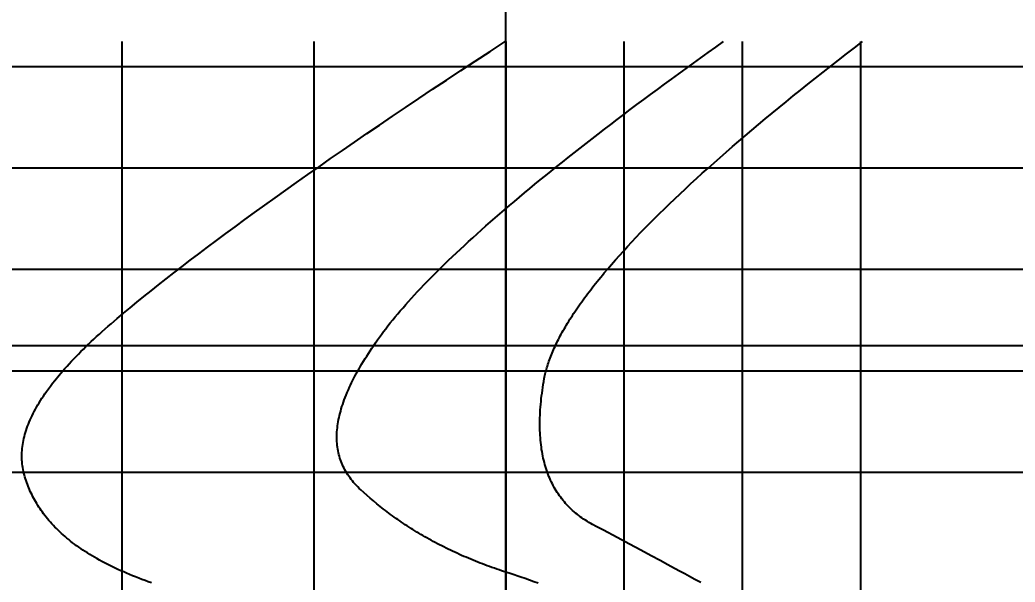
# Model space of a CAD drawing. Header units: millimetres. Extents: x -190954 to 154095, y 101 to 64253.
# Drawn here: x 221.2 to 234.3, y 147.72 to 155.12 of the extents above; entities that cross this region are included whole.
import ezdxf

# ---------------------------------------------------------------- set-up
doc = ezdxf.new("R2010")
doc.units = ezdxf.units.MM
for name, color, linetype in [('B1', 179, 'Continuous'), ('B2', 179, 'Continuous'), ('B3', 179, 'Continuous'), ('GRID', 179, 'Continuous'), ('WL20', 179, 'Continuous')]:
    doc.layers.add(name, color=color, linetype=linetype)
doc.styles.add('SLDTEXTSTYLE0', font='TXT', dxfattribs={"width": 0.75})
doc.dimstyles.new('SLDDIMSTYLE0', dxfattribs={"dimtxt": 3.175, "dimasz": 3.302, "dimexe": 0, "dimexo": 0.0625, "dimgap": 0.79375, "dimtad": 0, "dimtih": 1, "dimtoh": 1, "dimlfac": 1500, "dimrnd": 1e-09, "dimzin": 4, "dimdsep": 46, "dimtxsty": 'SLDTEXTSTYLE0', "dimsah": 1, "dimcen": 0.09, "dimadec": 0, "dimazin": 1, "dimtfac": 1, "dimtofl": 0, "dimtmove": 0, "dimatfit": 3, "dimfxl": 0, "dimfrac": 2, "dimtolj": 1, "dimtzin": 12, "dimarcsym": 0})

# ---------------------------------------------------------------- blocks, each defined once
blk = doc.blocks.new('_D')
at = {"layer": 'WL20'}
for p, q in [((25.597, 126.417), (25.597, 168.839)), ((227.596, 126.417), (227.596, 168.839)), ((25.597, 165.664), (126.8, 165.664)), ((227.596, 165.664), (146.741, 165.664))]:
    blk.add_line(p, q, dxfattribs=at)
for points in [[(25.597, 165.664), (28.899, 165.156), (28.899, 166.172)], [(227.596, 165.664), (224.294, 166.172), (224.294, 165.156)]]:
    blk.add_solid(points, dxfattribs=at)
at = {"layer": 'WL20', "insert": (126.8, 167.237), "char_height": 3.175, "attachment_point": 1, "style": 'SLDTEXTSTYLE0'}
blk.add_mtext('302998.00', dxfattribs=at)

msp = doc.modelspace()

# ---------------------------------------------------------------- linework, layer by layer
at = {"layer": 'B1', "color": 211}
for p, q in [((232.1817633, 154.750194), (232.2885327, 154.8319333)), ((231.9723413, 154.5884687), (232.076366, 154.6690393)), ((232.076366, 154.6690393), (232.1817633, 154.750194)), ((231.8696887, 154.508482), (231.9723413, 154.5884687)), ((231.6685, 154.3502613), (231.7684087, 154.4290793)), ((231.7684087, 154.4290793), (231.8696887, 154.508482)), ((231.4728007, 154.1943773), (231.569964, 154.2720273)), ((231.569964, 154.2720273), (231.6685, 154.3502613)), ((231.3770093, 154.117312), (231.4728007, 154.1943773)), ((231.1895427, 153.9649327), (231.28259, 154.04083)), ((231.28259, 154.04083), (231.3770093, 154.117312)), ((231.0075653, 153.8148907), (231.097868, 153.88962)), ((231.097868, 153.88962), (231.1895427, 153.9649327)), ((230.9186353, 153.740746), (231.0075653, 153.8148907)), ((230.7448913, 153.5942093), (230.8310767, 153.667186)), ((230.8310767, 153.667186), (230.9186353, 153.740746)), ((230.576636, 153.4500093), (230.6600773, 153.5218173)), ((230.6600773, 153.5218173), (230.7448913, 153.5942093)), ((230.41387, 153.308146), (230.4945667, 153.3787853)), ((230.4945667, 153.3787853), (230.576636, 153.4500093)), ((230.2565927, 153.1686193), (230.3345453, 153.2380907)), ((230.3345453, 153.2380907), (230.41387, 153.308146)), ((230.1048047, 153.0314293), (230.1800127, 153.099732)), ((230.1800127, 153.099732), (230.2565927, 153.1686193)), ((229.9585053, 152.896576), (230.0309687, 152.9637107)), ((230.0309687, 152.9637107), (230.1048047, 153.0314293)), ((229.887414, 152.830026), (229.9585053, 152.896576)), ((229.749348, 152.698678), (229.8176947, 152.76406)), ((229.8176947, 152.76406), (229.887414, 152.830026)), ((229.5525407, 152.5060373), (229.6167707, 152.5696667)), ((229.6167707, 152.5696667), (229.6823733, 152.6338807)), ((229.6823733, 152.6338807), (229.749348, 152.698678)), ((229.4281967, 152.3805313), (229.4896827, 152.4429927)), ((229.4896827, 152.4429927), (229.5525407, 152.5060373)), ((229.309342, 152.257362), (229.3680833, 152.3186547)), ((229.3680833, 152.3186547), (229.4281967, 152.3805313)), ((229.195976, 152.1365293), (229.2519733, 152.1966533)), ((229.2519733, 152.1966533), (229.309342, 152.257362)), ((229.0880993, 152.0180333), (229.141352, 152.0769893)), ((229.141352, 152.0769893), (229.195976, 152.1365293)), ((228.9857113, 151.9018747), (229.0362193, 151.959662)), ((229.0362193, 151.959662), (229.0880993, 152.0180333)), ((228.8654453, 151.759962), (228.8888127, 151.788052)), ((228.8888127, 151.788052), (228.936576, 151.8446713)), ((228.936576, 151.8446713), (228.9857113, 151.9018747)), ((228.7754073, 151.64906), (228.797402, 151.6765667)), ((228.797402, 151.6765667), (228.81974, 151.7042187)), ((228.81974, 151.7042187), (228.8424213, 151.7320173)), ((228.8424213, 151.7320173), (228.8654453, 151.759962)), ((228.6705787, 151.5137193), (228.6908587, 151.5404953)), ((228.6908587, 151.5404953), (228.7114813, 151.567418)), ((228.7114813, 151.567418), (228.7324467, 151.594486)), ((228.7324467, 151.594486), (228.7537553, 151.6217)), ((228.7537553, 151.6217), (228.7754073, 151.64906)), ((228.5743267, 151.38203), (228.5928913, 151.408076)), ((228.5928913, 151.408076), (228.6117987, 151.434268)), ((228.6117987, 151.434268), (228.6310487, 151.4606053)), ((228.6310487, 151.4606053), (228.6506427, 151.4870893)), ((228.6506427, 151.4870893), (228.6705787, 151.5137193)), ((228.4866513, 151.253992), (228.5035, 151.2793073)), ((228.5035, 151.2793073), (228.520692, 151.3047687)), ((228.520692, 151.3047687), (228.5382273, 151.3303767)), ((228.5382273, 151.3303767), (228.5561053, 151.35613)), ((228.5561053, 151.35613), (228.5743267, 151.38203)), ((228.3927613, 151.1051653), (228.407552, 151.1296047)), ((228.407552, 151.1296047), (228.4226853, 151.15419)), ((228.4226853, 151.15419), (228.4381627, 151.1789213)), ((228.4381627, 151.1789213), (228.453982, 151.2037987)), ((228.453982, 151.2037987), (228.4701453, 151.228822)), ((228.4701453, 151.228822), (228.4866513, 151.253992)), ((228.323954, 150.9851593), (228.3370293, 151.0088687)), ((228.3370293, 151.0088687), (228.3504473, 151.0327233)), ((228.3504473, 151.0327233), (228.3642093, 151.0567247)), ((228.3642093, 151.0567247), (228.3783133, 151.080872)), ((228.3783133, 151.080872), (228.3927613, 151.1051653)), ((228.2527053, 150.845972), (228.2637227, 150.8688047)), ((228.2637227, 150.8688047), (228.2750827, 150.8917833)), ((228.2750827, 150.8917833), (228.286786, 150.9149087)), ((228.286786, 150.9149087), (228.298832, 150.9381793)), ((228.298832, 150.9381793), (228.3112213, 150.9615967)), ((228.3112213, 150.9615967), (228.323954, 150.9851593)), ((228.2027667, 150.7339987), (228.212068, 150.7561013)), ((228.212068, 150.7561013), (228.2217127, 150.77835)), ((228.2217127, 150.77835), (228.2317007, 150.8007447)), ((228.2317007, 150.8007447), (228.242032, 150.8232853)), ((228.242032, 150.8232853), (228.2527053, 150.845972)), ((228.15416, 150.6044507), (228.1614033, 150.6256767)), ((228.1614033, 150.6256767), (228.16899, 150.6470493)), ((228.16899, 150.6470493), (228.1769193, 150.6685673)), ((228.1769193, 150.6685673), (228.185192, 150.690232)), ((228.185192, 150.690232), (228.1938073, 150.7120427)), ((228.1938073, 150.7120427), (228.2027667, 150.7339987)), ((228.113062, 150.459956), (228.117904, 150.48016)), ((228.117904, 150.48016), (228.1230887, 150.50051)), ((228.1230887, 150.50051), (228.1286173, 150.521006)), ((228.1286173, 150.521006), (228.134488, 150.541648)), ((228.134488, 150.541648), (228.1407027, 150.562436)), ((228.1407027, 150.562436), (228.14726, 150.5833707)), ((228.14726, 150.5833707), (228.15416, 150.6044507)), ((228.087156, 150.3222267), (228.0936533, 150.361044)), ((228.0936533, 150.361044), (228.100594, 150.4002207)), ((228.100594, 150.4002207), (228.1044073, 150.419986)), ((228.1044073, 150.419986), (228.1085627, 150.439898)), ((228.1085627, 150.439898), (228.113062, 150.459956)), ((228.0702693, 150.2079213), (228.075464, 150.245666)), ((228.075464, 150.245666), (228.0810927, 150.2837673)), ((228.0810927, 150.2837673), (228.087156, 150.3222267)), ((228.0538327, 150.0605193), (228.0572907, 150.0968333)), ((228.0572907, 150.0968333), (228.0611827, 150.1335053)), ((228.0611827, 150.1335053), (228.0655087, 150.1705347)), ((228.0655087, 150.1705347), (228.0702693, 150.2079213)), ((228.0443433, 149.9188373), (228.046064, 149.9537213)), ((228.046064, 149.9537213), (228.0482193, 149.9889633)), ((228.0482193, 149.9889633), (228.0508087, 150.0245627)), ((228.0508087, 150.0245627), (228.0538327, 150.0605193)), ((228.0417853, 149.81633), (228.042204, 149.8501413)), ((228.042204, 149.8501413), (228.0430567, 149.8843107)), ((228.0430567, 149.8843107), (228.0443433, 149.9188373)), ((228.0418013, 149.7828753), (228.0417853, 149.81633)), ((228.0422507, 149.7497787), (228.0418013, 149.7828753)), ((228.0431353, 149.71704), (228.0422507, 149.7497787)), ((228.0444533, 149.684658), (228.0431353, 149.71704)), ((228.046206, 149.652634), (228.0444533, 149.684658)), ((228.0483927, 149.6209673), (228.046206, 149.652634)), ((228.051014, 149.5896587), (228.0483927, 149.6209673)), ((228.0540687, 149.5587073), (228.051014, 149.5896587)), ((228.0575587, 149.5281133), (228.0540687, 149.5587073)), ((228.061482, 149.4978767), (228.0575587, 149.5281133)), ((228.06584, 149.4679973), (228.061482, 149.4978767)), ((228.070632, 149.438476), (228.06584, 149.4679973)), ((228.075858, 149.409312), (228.070632, 149.438476)), ((228.081518, 149.380506), (228.075858, 149.409312)), ((228.0876127, 149.3520567), (228.081518, 149.380506)), ((228.094142, 149.3239653), (228.0876127, 149.3520567)), ((228.1011047, 149.2962313), (228.094142, 149.3239653)), ((228.108502, 149.2688553), (228.1011047, 149.2962313)), ((228.1163333, 149.241836), (228.108502, 149.2688553)), ((228.1245987, 149.2151747), (228.1163333, 149.241836)), ((228.1332987, 149.1888713), (228.1245987, 149.2151747)), ((228.1424327, 149.1629247), (228.1332987, 149.1888713)), ((228.1520007, 149.137336), (228.1424327, 149.1629247)), ((228.1620033, 149.1121047), (228.1520007, 149.137336)), ((228.17244, 149.0872307), (228.1620033, 149.1121047)), ((228.1833107, 149.0627147), (228.17244, 149.0872307)), ((228.194616, 149.038556), (228.1833107, 149.0627147)), ((228.2063553, 149.0147547), (228.194616, 149.038556)), ((228.2185287, 148.9913113), (228.2063553, 149.0147547)), ((228.231136, 148.9682247), (228.2185287, 148.9913113)), ((228.244178, 148.945496), (228.231136, 148.9682247)), ((228.257654, 148.9231253), (228.244178, 148.945496)), ((228.271564, 148.9011113), (228.257654, 148.9231253)), ((228.2859087, 148.8794553), (228.271564, 148.9011113)), ((228.3006873, 148.8581567), (228.2859087, 148.8794553)), ((228.3159, 148.8372153), (228.3006873, 148.8581567)), ((228.3315473, 148.816632), (228.3159, 148.8372153)), ((228.3476287, 148.796406), (228.3315473, 148.816632)), ((228.364144, 148.7765373), (228.3476287, 148.796406)), ((228.3810933, 148.7570267), (228.364144, 148.7765373)), ((228.3984773, 148.7378727), (228.3810933, 148.7570267)), ((228.4162953, 148.7190767), (228.3984773, 148.7378727)), ((228.434548, 148.7006387), (228.4162953, 148.7190767)), ((228.453234, 148.6825573), (228.434548, 148.7006387)), ((228.4723547, 148.664834), (228.453234, 148.6825573)), ((228.49191, 148.647468), (228.4723547, 148.664834)), ((228.5118987, 148.63046), (228.49191, 148.647468)), ((228.532322, 148.6138087), (228.5118987, 148.63046)), ((228.55318, 148.5975153), (228.532322, 148.6138087)), ((228.5744713, 148.5815793), (228.55318, 148.5975153)), ((228.5961973, 148.5660013), (228.5744713, 148.5815793)), ((228.6183573, 148.5507807), (228.5961973, 148.5660013)), ((228.6409513, 148.5359173), (228.6183573, 148.5507807)), ((228.66398, 148.5214113), (228.6409513, 148.5359173)), ((228.6874427, 148.5072633), (228.66398, 148.5214113)), ((228.71134, 148.493472), (228.6874427, 148.5072633)), ((228.7356707, 148.4800393), (228.71134, 148.493472)), ((228.78465, 148.4539033), (228.7356707, 148.4800393)), ((228.8798227, 148.4031467), (228.78465, 148.4539033)), ((229.0588073, 148.307622), (228.8798227, 148.4031467)), ((229.2226447, 148.2200807), (229.0588073, 148.307622)), ((229.3713347, 148.140522), (229.2226447, 148.2200807)), ((229.5048773, 148.0689473), (229.3713347, 148.140522)), ((229.6232727, 148.0053553), (229.5048773, 148.0689473)), ((229.72652, 147.9497467), (229.6232727, 148.0053553)), ((229.8146207, 147.9021213), (229.72652, 147.9497467)), ((229.8875733, 147.8624787), (229.8146207, 147.9021213)), ((229.9484047, 147.8292947), (229.8875733, 147.8624787)), ((230.011666, 147.795208), (229.9484047, 147.8292947)), ((230.0810127, 147.7583227), (230.011666, 147.795208)), ((230.1589507, 147.7173347), (230.0810127, 147.7583227))]:
    msp.add_line(p, q, dxfattribs=at)
at = {"layer": 'B2', "color": 211}
for p, q in [((230.3590313, 154.759912), (230.4602233, 154.8319333)), ((230.1600653, 154.6174493), (230.258992, 154.688418)), ((230.258992, 154.688418), (230.3590313, 154.759912)), ((229.9656153, 154.477088), (230.062286, 154.5470067)), ((230.062286, 154.5470067), (230.1600653, 154.6174493)), ((229.775664, 154.338822), (229.870088, 154.4076933)), ((229.870088, 154.4076933), (229.9656153, 154.477088)), ((229.6823793, 154.270472), (229.775664, 154.338822)), ((229.4991413, 154.1353367), (229.5901933, 154.2026447)), ((229.5901933, 154.2026447), (229.6823793, 154.270472)), ((229.3203567, 154.0022813), (229.4091847, 154.06855)), ((229.4091847, 154.06855), (229.4991413, 154.1353367)), ((229.146006, 153.8712987), (229.2326193, 153.9365313)), ((229.2326193, 153.9365313), (229.3203567, 154.0022813)), ((228.9760713, 153.7423827), (229.0604787, 153.8065827)), ((229.0604787, 153.8065827), (229.146006, 153.8712987)), ((228.8105327, 153.6155267), (228.8927447, 153.678698)), ((228.8927447, 153.678698), (228.9760713, 153.7423827)), ((228.5704187, 153.429092), (228.649372, 153.4907247)), ((228.649372, 153.4907247), (228.7293973, 153.55287)), ((228.7293973, 153.55287), (228.8105327, 153.6155267)), ((228.4157887, 153.307358), (228.4925693, 153.3679693)), ((228.4925693, 153.3679693), (228.5704187, 153.429092)), ((228.265488, 153.1876607), (228.3401067, 153.247254)), ((228.3401067, 153.247254), (228.4157887, 153.307358)), ((228.1194973, 153.0699933), (228.1919633, 153.1285727)), ((228.1919633, 153.1285727), (228.265488, 153.1876607)), ((227.9777967, 152.9543493), (228.04812, 153.011918)), ((228.04812, 153.011918), (228.1194973, 153.0699933)), ((227.7732553, 152.7846607), (227.8403673, 152.8407213)), ((227.8403673, 152.8407213), (227.9085573, 152.8972827)), ((227.9085573, 152.8972827), (227.9777967, 152.9543493)), ((227.642194, 152.674044), (227.707188, 152.7291027)), ((227.707188, 152.7291027), (227.7732553, 152.7846607)), ((227.5153527, 152.565426), (227.5782393, 152.619486)), ((227.5782393, 152.619486), (227.642194, 152.674044)), ((227.3329527, 152.4062313), (227.392712, 152.4587993)), ((227.392712, 152.4587993), (227.4535007, 152.5118647)), ((227.4535007, 152.5118647), (227.5153527, 152.565426)), ((227.216574, 152.3025787), (227.2742513, 152.3541567)), ((227.2742513, 152.3541567), (227.3329527, 152.4062313)), ((227.0497873, 152.150796), (227.1043453, 152.2008987)), ((227.1043453, 152.2008987), (227.15995, 152.2514913)), ((227.15995, 152.2514913), (227.216574, 152.3025787)), ((226.8922527, 152.00343), (226.9437433, 152.052062)), ((226.9437433, 152.052062), (226.9962447, 152.1011853)), ((226.9962447, 152.1011853), (227.0497873, 152.150796)), ((226.7923473, 151.907626), (226.8417973, 151.955284)), ((226.8417973, 151.955284), (226.8922527, 152.00343)), ((226.6501147, 151.7675613), (226.6965087, 151.8137653)), ((226.6965087, 151.8137653), (226.743928, 151.8604527)), ((226.743928, 151.8604527), (226.7923473, 151.907626)), ((226.5169473, 151.6318453), (226.5603367, 151.676602)), ((226.5603367, 151.676602), (226.604716, 151.7218413)), ((226.604716, 151.7218413), (226.6501147, 151.7675613)), ((226.3928013, 151.50045), (226.4331827, 151.5437707)), ((226.4331827, 151.5437707), (226.474572, 151.5875673)), ((226.474572, 151.5875673), (226.5169473, 151.6318453)), ((226.2775793, 151.373352), (226.315002, 151.415242)), ((226.315002, 151.415242), (226.3534, 151.4576087)), ((226.3534, 151.4576087), (226.3928013, 151.50045)), ((226.1712353, 151.250522), (226.205698, 151.2909933)), ((226.205698, 151.2909933), (226.241154, 151.3319353)), ((226.241154, 151.3319353), (226.2775793, 151.373352)), ((226.0431013, 151.0933467), (226.0736727, 151.131938)), ((226.0736727, 151.131938), (226.1052247, 151.1709953)), ((226.1052247, 151.1709953), (226.1377367, 151.2105247)), ((226.1377367, 151.2105247), (226.1712353, 151.250522)), ((225.9571533, 150.9803793), (225.9848447, 151.0175687)), ((225.9848447, 151.0175687), (226.0134853, 151.0552253)), ((226.0134853, 151.0552253), (226.0431013, 151.0933467)), ((225.855324, 150.835918), (225.879706, 150.8715193)), ((225.879706, 150.8715193), (225.904654, 150.907392)), ((225.904654, 150.907392), (225.930432, 150.9436527)), ((225.930432, 150.9436527), (225.9571533, 150.9803793)), ((225.7857053, 150.7306967), (225.808322, 150.7655073)), ((225.808322, 150.7655073), (225.831542, 150.8005787)), ((225.831542, 150.8005787), (225.855324, 150.835918)), ((225.7010527, 150.5940807), (225.7213247, 150.6278447)), ((225.7213247, 150.6278447), (225.7422053, 150.661866)), ((225.7422053, 150.661866), (225.7636527, 150.6961513)), ((225.7636527, 150.6961513), (225.7857053, 150.7306967)), ((225.6258307, 150.4616207), (225.6437373, 150.4943507)), ((225.6437373, 150.4943507), (225.662258, 150.5273347)), ((225.662258, 150.5273347), (225.68135, 150.56058)), ((225.68135, 150.56058), (225.7010527, 150.5940807)), ((225.5640193, 150.3413133), (225.5776647, 150.369028)), ((225.5776647, 150.369028), (225.591782, 150.3969333)), ((225.591782, 150.3969333), (225.608498, 150.4291507)), ((225.608498, 150.4291507), (225.6258307, 150.4616207)), ((225.493036, 150.182374), (225.5072927, 150.216752)), ((225.5072927, 150.216752), (225.5222907, 150.2514513)), ((225.5222907, 150.2514513), (225.538082, 150.286466)), ((225.538082, 150.286466), (225.550814, 150.3137947)), ((225.550814, 150.3137947), (225.5640193, 150.3413133)), ((225.447476, 150.0591933), (225.4575733, 150.0886507)), ((225.4575733, 150.0886507), (225.4682593, 150.118358)), ((225.4682593, 150.118358), (225.479576, 150.1483087)), ((225.479576, 150.1483087), (225.493036, 150.182374)), ((225.413256, 149.9438053), (225.4209, 149.9722853)), ((225.4209, 149.9722853), (225.429138, 150.001012)), ((225.429138, 150.001012), (225.4380113, 150.0299787)), ((225.4380113, 150.0299787), (225.447476, 150.0591933)), ((225.3843747, 149.8050107), (225.388902, 149.8322913)), ((225.388902, 149.8322913), (225.3940713, 149.8598087)), ((225.3940713, 149.8598087), (225.3998407, 149.8875673)), ((225.3998407, 149.8875673), (225.40625, 149.9155647)), ((225.40625, 149.9155647), (225.413256, 149.9438053)), ((225.37105, 149.672164), (225.3724693, 149.698262)), ((225.3724693, 149.698262), (225.374496, 149.7245967)), ((225.374496, 149.7245967), (225.3771707, 149.751164)), ((225.3771707, 149.751164), (225.38045, 149.77797)), ((225.38045, 149.77797), (225.3843747, 149.8050107)), ((225.3701213, 149.6206647), (225.3702807, 149.6462967)), ((225.3706153, 149.5952613), (225.3701213, 149.6206647)), ((225.3702807, 149.6462967), (225.37105, 149.672164)), ((225.371722, 149.570092), (225.3706153, 149.5952613)), ((225.373484, 149.5451493), (225.371722, 149.570092)), ((225.3758607, 149.5204387), (225.373484, 149.5451493)), ((225.378896, 149.4959533), (225.3758607, 149.5204387)), ((225.3825487, 149.471698), (225.378896, 149.4959533)), ((225.386862, 149.447666), (225.3825487, 149.471698)), ((225.391796, 149.4238627), (225.386862, 149.447666)), ((225.3973927, 149.4002807), (225.391796, 149.4238627)), ((225.403612, 149.3769247), (225.3973927, 149.4002807)), ((225.4104973, 149.3537893), (225.403612, 149.3769247)), ((225.418008, 149.330878), (225.4104973, 149.3537893)), ((225.426186, 149.3081853), (225.418008, 149.330878)), ((225.4349933, 149.2857147), (225.426186, 149.3081853)), ((225.44447, 149.2634607), (225.4349933, 149.2857147)), ((225.454578, 149.2414273), (225.44447, 149.2634607)), ((225.4653587, 149.2196093), (225.454578, 149.2414273)), ((225.476772, 149.1980093), (225.4653587, 149.2196093)), ((225.4888607, 149.1766227), (225.476772, 149.1980093)), ((225.5015853, 149.1554527), (225.4888607, 149.1766227)), ((225.514988, 149.1344947), (225.5015853, 149.1554527)), ((225.5290287, 149.1137507), (225.514988, 149.1344947)), ((225.5437493, 149.0932173), (225.5290287, 149.1137507)), ((225.5591107, 149.072896), (225.5437493, 149.0932173)), ((225.575154, 149.0527827), (225.5591107, 149.072896)), ((225.5918413, 149.0328807), (225.575154, 149.0527827)), ((225.6092127, 149.0131847), (225.5918413, 149.0328807)), ((225.62723, 148.9936973), (225.6092127, 149.0131847)), ((225.6459347, 148.9744147), (225.62723, 148.9936973)), ((225.6652873, 148.9553393), (225.6459347, 148.9744147)), ((225.6853293, 148.936466), (225.6652873, 148.9553393)), ((225.726606, 148.8991407), (225.6853293, 148.936466)), ((225.7684313, 148.862116), (225.726606, 148.8991407)), ((225.8108147, 148.8253953), (225.7684313, 148.862116)), ((225.8537893, 148.7889873), (225.8108147, 148.8253953)), ((225.897382, 148.7529007), (225.8537893, 148.7889873)), ((225.94162, 148.7171453), (225.897382, 148.7529007)), ((225.9639887, 148.6993947), (225.94162, 148.7171453)), ((225.986528, 148.68173), (225.9639887, 148.6993947)), ((226.0092413, 148.6641533), (225.986528, 148.68173)), ((226.03213, 148.6466653), (226.0092413, 148.6641533)), ((226.0551973, 148.6292667), (226.03213, 148.6466653)), ((226.0784453, 148.61196), (226.0551973, 148.6292667)), ((226.1018767, 148.5947453), (226.0784453, 148.61196)), ((226.1254933, 148.5776247), (226.1018767, 148.5947453)), ((226.1492967, 148.5605987), (226.1254933, 148.5776247)), ((226.173288, 148.54367), (226.1492967, 148.5605987)), ((226.1974713, 148.526838), (226.173288, 148.54367)), ((226.221846, 148.5101053), (226.1974713, 148.526838)), ((226.2464133, 148.4934727), (226.221846, 148.5101053)), ((226.2711747, 148.476942), (226.2464133, 148.4934727)), ((226.296132, 148.4605147), (226.2711747, 148.476942)), ((226.3212847, 148.4441913), (226.296132, 148.4605147)), ((226.3466347, 148.4279733), (226.3212847, 148.4441913)), ((226.37218, 148.4118627), (226.3466347, 148.4279733)), ((226.3979253, 148.39586), (226.37218, 148.4118627)), ((226.4238667, 148.3799673), (226.3979253, 148.39586)), ((226.4500053, 148.3641853), (226.4238667, 148.3799673)), ((226.4763413, 148.3485167), (226.4500053, 148.3641853)), ((226.502874, 148.3329607), (226.4763413, 148.3485167)), ((226.5296027, 148.3175207), (226.502874, 148.3329607)), ((226.5565267, 148.3021973), (226.5296027, 148.3175207)), ((226.5836447, 148.2869913), (226.5565267, 148.3021973)), ((226.6109567, 148.2719047), (226.5836447, 148.2869913)), ((226.6384607, 148.2569387), (226.6109567, 148.2719047)), ((226.666154, 148.2420953), (226.6384607, 148.2569387)), ((226.6940367, 148.2273747), (226.666154, 148.2420953)), ((226.722106, 148.2127787), (226.6940367, 148.2273747)), ((226.75036, 148.1983093), (226.722106, 148.2127787)), ((226.778796, 148.1839673), (226.75036, 148.1983093)), ((226.8074113, 148.1697533), (226.778796, 148.1839673)), ((226.8362053, 148.15567), (226.8074113, 148.1697533)), ((226.8651727, 148.1417187), (226.8362053, 148.15567)), ((226.894312, 148.1278993), (226.8651727, 148.1417187)), ((226.9236193, 148.1142147), (226.894312, 148.1278993)), ((226.9530907, 148.1006653), (226.9236193, 148.1142147)), ((226.982724, 148.0872527), (226.9530907, 148.1006653)), ((227.0125147, 148.073978), (226.982724, 148.0872527)), ((227.042458, 148.0608427), (227.0125147, 148.073978)), ((227.0725513, 148.047848), (227.042458, 148.0608427)), ((227.1027887, 148.034996), (227.0725513, 148.047848)), ((227.1331673, 148.022286), (227.1027887, 148.034996)), ((227.1636807, 148.0097213), (227.1331673, 148.022286)), ((227.1943253, 147.997302), (227.1636807, 148.0097213)), ((227.2250953, 147.9850293), (227.1943253, 147.997302)), ((227.255986, 147.9729053), (227.2250953, 147.9850293)), ((227.2869913, 147.96093), (227.255986, 147.9729053)), ((227.3181067, 147.949106), (227.2869913, 147.96093)), ((227.3493253, 147.9374333), (227.3181067, 147.949106)), ((227.380642, 147.9259133), (227.3493253, 147.9374333)), ((227.41205, 147.9145473), (227.380642, 147.9259133)), ((227.4435433, 147.9033367), (227.41205, 147.9145473)), ((227.475116, 147.8922827), (227.4435433, 147.9033367)), ((227.5067607, 147.8813853), (227.475116, 147.8922827)), ((227.5384713, 147.8706467), (227.5067607, 147.8813853)), ((227.665764, 147.8292693), (227.5384713, 147.8706467)), ((227.7895493, 147.788664), (227.665764, 147.8292693)), ((227.8493167, 147.7682347), (227.7895493, 147.788664)), ((227.907744, 147.747704), (227.8493167, 147.7682347)), ((227.964888, 147.7270587), (227.907744, 147.747704)), ((228.020804, 147.706286), (227.964888, 147.7270587))]:
    msp.add_line(p, q, dxfattribs=at)
at = {"layer": 'B3', "color": 211}
for p, q in [((227.3863707, 154.7028267), (227.584236, 154.8319333)), ((227.1921527, 154.5755413), (227.3863707, 154.7028267)), ((227.0015533, 154.450066), (227.1921527, 154.5755413)), ((226.8145467, 154.326392), (227.0015533, 154.450066)), ((226.631104, 154.2045087), (226.8145467, 154.326392)), ((226.4511993, 154.084406), (226.631104, 154.2045087)), ((226.2748053, 153.9660733), (226.4511993, 154.084406)), ((226.101894, 153.849502), (226.2748053, 153.9660733)), ((225.9324373, 153.7346813), (226.101894, 153.849502)), ((225.603782, 153.51025), (225.7664093, 153.6216007)), ((225.7664093, 153.6216007), (225.9324373, 153.7346813)), ((225.4445287, 153.4006207), (225.603782, 153.51025)), ((225.2886207, 153.2927013), (225.4445287, 153.4006207)), ((225.136032, 153.186482), (225.2886207, 153.2927013)), ((224.9867347, 153.0819533), (225.136032, 153.186482)), ((224.697906, 152.8779267), (224.840702, 152.9791047)), ((224.840702, 152.9791047), (224.9867347, 153.0819533)), ((224.5583213, 152.77841), (224.697906, 152.8779267)), ((224.42192, 152.6805433), (224.5583213, 152.77841)), ((224.1585407, 152.489724), (224.2886747, 152.5843173)), ((224.2886747, 152.5843173), (224.42192, 152.6805433)), ((224.0315487, 152.39675), (224.1585407, 152.489724)), ((223.907598, 152.30539), (224.0315487, 152.39675)), ((223.668858, 152.1274647), (223.7867293, 152.21563)), ((223.7867293, 152.21563), (223.907598, 152.30539)), ((223.554008, 152.0408813), (223.668858, 152.1274647)), ((223.3331753, 151.8724273), (223.4421107, 151.9558727)), ((223.4421107, 151.9558727), (223.554008, 152.0408813)), ((223.12402, 151.7101953), (223.227146, 151.7905387)), ((223.227146, 151.7905387), (223.3331753, 151.8724273)), ((223.023768, 151.6313893), (223.12402, 151.7101953)), ((222.8317753, 151.478352), (222.9263607, 151.5541113)), ((222.9263607, 151.5541113), (223.023768, 151.6313893)), ((222.650964, 151.3313567), (222.7399773, 151.404104)), ((222.7399773, 151.404104), (222.8317753, 151.478352)), ((222.4811253, 151.1902673), (222.5646807, 151.260104)), ((222.5646807, 151.260104), (222.650964, 151.3313567)), ((222.4002347, 151.121284), (222.4403347, 151.1556853)), ((222.4403347, 151.1556853), (222.4811253, 151.1902673)), ((222.2464387, 150.985482), (222.2838747, 151.0191647)), ((222.2838747, 151.0191647), (222.322004, 151.0530247)), ((222.322004, 151.0530247), (222.3607733, 151.0870653)), ((222.3607733, 151.0870653), (222.4002347, 151.121284)), ((222.103324, 150.8525107), (222.138086, 150.885492)), ((222.138086, 150.885492), (222.1735433, 150.918646)), ((222.1735433, 150.918646), (222.209644, 150.9519767)), ((222.209644, 150.9519767), (222.2464387, 150.985482)), ((221.970928, 150.7223047), (222.0030073, 150.7546013)), ((222.0030073, 150.7546013), (222.035784, 150.787066)), ((222.035784, 150.787066), (222.069206, 150.8197027)), ((222.069206, 150.8197027), (222.103324, 150.8525107)), ((221.849284, 150.5947987), (221.8786727, 150.6264267)), ((221.8786727, 150.6264267), (221.90876, 150.658218)), ((221.90876, 150.658218), (221.9394947, 150.690178)), ((221.9394947, 150.690178), (221.970928, 150.7223047)), ((221.7384187, 150.4699287), (221.792502, 150.532038)), ((221.792502, 150.532038), (221.8205427, 150.5633373)), ((221.8205427, 150.5633373), (221.849284, 150.5947987)), ((221.6298753, 150.3367627), (221.6588133, 150.3735293)), ((221.6588133, 150.3735293), (221.67808, 150.397482)), ((221.67808, 150.397482), (221.69778, 150.421532)), ((221.69778, 150.421532), (221.7178827, 150.4456813)), ((221.7178827, 150.4456813), (221.7384187, 150.4699287)), ((221.528484, 150.1982713), (221.5491147, 150.2278347)), ((221.5491147, 150.2278347), (221.5619407, 150.245848)), ((221.5619407, 150.245848), (221.5750253, 150.263918)), ((221.5750253, 150.263918), (221.6019713, 150.3002253)), ((221.6019713, 150.3002253), (221.6298753, 150.3367627)), ((221.435568, 150.052704), (221.4527853, 150.08152)), ((221.4527853, 150.08152), (221.4707067, 150.1104833)), ((221.4707067, 150.1104833), (221.4892793, 150.1395967)), ((221.4892793, 150.1395967), (221.508556, 150.168858)), ((221.508556, 150.168858), (221.528484, 150.1982713)), ((221.3734227, 149.9388967), (221.3879293, 149.967132)), ((221.3879293, 149.967132), (221.40314, 149.9955107)), ((221.40314, 149.9955107), (221.419002, 150.0240347)), ((221.419002, 150.0240347), (221.435568, 150.052704)), ((221.3109733, 149.7998427), (221.3221193, 149.8273733)), ((221.3221193, 149.8273733), (221.3339153, 149.855044)), ((221.3339153, 149.855044), (221.346416, 149.8828533)), ((221.346416, 149.8828533), (221.3595673, 149.9108047)), ((221.3595673, 149.9108047), (221.3734227, 149.9388967)), ((221.265476, 149.664234), (221.2732113, 149.691086)), ((221.2732113, 149.691086), (221.2816507, 149.7180713)), ((221.2816507, 149.7180713), (221.2907387, 149.7451927)), ((221.2907387, 149.7451927), (221.3005313, 149.7724487)), ((221.3005313, 149.7724487), (221.3109733, 149.7998427)), ((221.2368447, 149.5319513), (221.2412327, 149.5581473)), ((221.2412327, 149.5581473), (221.2462667, 149.5844733)), ((221.2462667, 149.5844733), (221.252004, 149.6109287)), ((221.252004, 149.6109287), (221.258388, 149.6375153)), ((221.258388, 149.6375153), (221.265476, 149.664234)), ((221.2250927, 149.4028727), (221.226086, 149.428438)), ((221.226086, 149.428438), (221.2277813, 149.4541267)), ((221.2277813, 149.4541267), (221.2301193, 149.479942)), ((221.2301193, 149.479942), (221.23316, 149.5058827)), ((221.23316, 149.5058827), (221.2368447, 149.5319513)), ((221.2247413, 149.3774313), (221.2250927, 149.4028727)), ((221.22509, 149.3521113), (221.2247413, 149.3774313)), ((221.22608, 149.326914), (221.22509, 149.3521113)), ((221.22777, 149.3018367), (221.22608, 149.326914)), ((221.230098, 149.2768793), (221.22777, 149.3018367)), ((221.2331253, 149.2520407), (221.230098, 149.2768793)), ((221.23679, 149.2273193), (221.2331253, 149.2520407)), ((221.241152, 149.2027153), (221.23679, 149.2273193)), ((221.2461487, 149.1782267), (221.241152, 149.2027153)), ((221.251842, 149.1538533), (221.2461487, 149.1782267)), ((221.2581693, 149.129594), (221.251842, 149.1538533)), ((221.265192, 149.1054473), (221.2581693, 149.129594)), ((221.2727887, 149.081404), (221.265192, 149.1054473)), ((221.2807767, 149.0574413), (221.2727887, 149.081404)), ((221.2891507, 149.03356), (221.2807767, 149.0574413)), ((221.2979167, 149.00976), (221.2891507, 149.03356)), ((221.3070807, 148.986044), (221.2979167, 149.00976)), ((221.3166473, 148.9624133), (221.3070807, 148.986044)), ((221.326626, 148.93887), (221.3166473, 148.9624133)), ((221.33702, 148.9154147), (221.326626, 148.93887)), ((221.3478347, 148.8920493), (221.33702, 148.9154147)), ((221.359076, 148.868776), (221.3478347, 148.8920493)), ((221.37075, 148.8455953), (221.359076, 148.868776)), ((221.382862, 148.8225093), (221.37075, 148.8455953)), ((221.3954173, 148.79952), (221.382862, 148.8225093)), ((221.40842, 148.7766287), (221.3954173, 148.79952)), ((221.4218787, 148.7538367), (221.40842, 148.7766287)), ((221.4357947, 148.7311453), (221.4218787, 148.7538367)), ((221.4501753, 148.7085567), (221.4357947, 148.7311453)), ((221.465024, 148.686072), (221.4501753, 148.7085567)), ((221.4803473, 148.6636927), (221.465024, 148.686072)), ((221.4961493, 148.6414207), (221.4803473, 148.6636927)), ((221.5124347, 148.6192573), (221.4961493, 148.6414207)), ((221.5292067, 148.597204), (221.5124347, 148.6192573)), ((221.5464733, 148.575262), (221.5292067, 148.597204)), ((221.5642367, 148.553434), (221.5464733, 148.575262)), ((221.5825013, 148.53172), (221.5642367, 148.553434)), ((221.6012713, 148.5101227), (221.5825013, 148.53172)), ((221.620552, 148.4886427), (221.6012713, 148.5101227)), ((221.6403473, 148.467282), (221.620552, 148.4886427)), ((221.6606607, 148.446042), (221.6403473, 148.467282)), ((221.6814953, 148.4249247), (221.6606607, 148.446042)), ((221.702858, 148.4039307), (221.6814953, 148.4249247)), ((221.7247507, 148.383062), (221.702858, 148.4039307)), ((221.7471767, 148.3623193), (221.7247507, 148.383062)), ((221.77014, 148.3417053), (221.7471767, 148.3623193)), ((221.7936447, 148.3212213), (221.77014, 148.3417053)), ((221.817694, 148.300868), (221.7936447, 148.3212213)), ((221.8422913, 148.2806473), (221.817694, 148.300868)), ((221.8674393, 148.26056), (221.8422913, 148.2806473)), ((221.8931427, 148.2406087), (221.8674393, 148.26056)), ((221.9194027, 148.2207947), (221.8931427, 148.2406087)), ((221.9462227, 148.2011187), (221.9194027, 148.2207947)), ((221.9736067, 148.181582), (221.9462227, 148.2011187)), ((222.001556, 148.1621873), (221.9736067, 148.181582)), ((222.030074, 148.1429347), (222.001556, 148.1621873)), ((222.0591627, 148.1238267), (222.030074, 148.1429347)), ((222.0888247, 148.104864), (222.0591627, 148.1238267)), ((222.1190633, 148.086048), (222.0888247, 148.104864)), ((222.1498793, 148.0673807), (222.1190633, 148.086048)), ((222.1812747, 148.0488633), (222.1498793, 148.0673807)), ((222.2132513, 148.0304973), (222.1812747, 148.0488633)), ((222.245812, 148.012284), (222.2132513, 148.0304973)), ((222.2789567, 147.994224), (222.245812, 148.012284)), ((222.312688, 147.97632), (222.2789567, 147.994224)), ((222.3470067, 147.9585733), (222.312688, 147.97632)), ((222.3819147, 147.940984), (222.3470067, 147.9585733)), ((222.4174113, 147.9235553), (222.3819147, 147.940984)), ((222.4534987, 147.9062873), (222.4174113, 147.9235553)), ((222.490176, 147.8891813), (222.4534987, 147.9062873)), ((222.5274453, 147.8722393), (222.490176, 147.8891813)), ((222.565306, 147.8554633), (222.5274453, 147.8722393)), ((222.6037587, 147.8388533), (222.565306, 147.8554633)), ((222.6428013, 147.8224113), (222.6037587, 147.8388533)), ((222.682436, 147.8061387), (222.6428013, 147.8224113)), ((222.7226607, 147.7900367), (222.682436, 147.8061387)), ((222.7634747, 147.7741067), (222.7226607, 147.7900367)), ((222.8048767, 147.7583507), (222.7634747, 147.7741067)), ((222.846866, 147.7427693), (222.8048767, 147.7583507)), ((222.8894413, 147.7273633), (222.846866, 147.7427693)), ((222.9326, 147.712136), (222.8894413, 147.7273633))]:
    msp.add_line(p, q, dxfattribs=at)
at = {"layer": 'GRID', "color": 135}
for p, q in [((222.5465993, 125.1466667), (222.5465993, 154.8319333)), ((225.071268, 125.1466667), (225.071268, 154.8319333)), ((227.595936, 125.1466667), (227.595936, 154.8319333)), ((229.151936, 125.1466667), (229.151936, 154.8319333)), ((230.707936, 125.1466667), (230.707936, 154.8319333)), ((232.2639353, 125.1466667), (232.2639353, 154.8319333)), ((251.23, 154.4986), (21.19727, 154.4986)), ((251.23, 153.1652667), (21.19727, 153.1652667)), ((251.23, 151.8319333), (21.19727, 151.8319333)), ((251.23, 150.4986), (21.19727, 150.4986)), ((251.23, 149.1652667), (21.19727, 149.1652667))]:
    msp.add_line(p, q, dxfattribs=at)
at = {"layer": 'GRID', "color": 255}
msp.add_line((227.5972687, 125.1466667), (227.5972687, 154.8319333), dxfattribs=at)
at = {"layer": 'GRID', "color": 2}
msp.add_line((251.23, 150.8319333), (21.19727, 150.8319333), dxfattribs=at)

# ---------------------------------------------------------------- dimensions: what is measured, and where the dimension line sits
at = {"layer": 'WL20'}
dim = msp.add_linear_dim(base=(25.5972687, 165.6644439), p1=(227.595936, 125.1466667), p2=(25.5972687, 125.1466667), dimstyle='SLDDIMSTYLE0', dxfattribs=at)
dim.commit()
dim.dimension.update_dxf_attribs({"geometry": '_D', "text_midpoint": (136.7707445, 165.6644439), "dimtype": 160})

doc.saveas('drawing.dxf')
